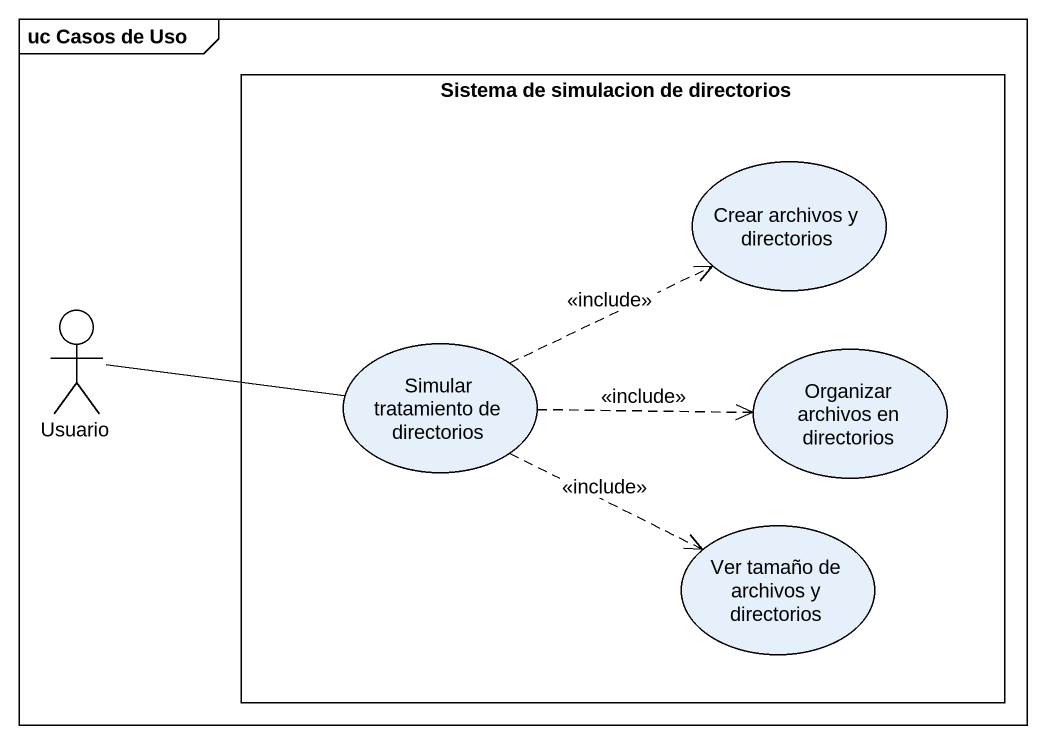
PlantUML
@startuml
mainframe uc Casos de Uso
rectangle "Sistema de simulacion de directorios" as Sistema_de_simulacion_de {
  usecase "Crear archivos y directorios" as Crear_archivos_y_directorios
  usecase "Simular tratamiento de directorios" as Simular_tratamiento_de
  usecase "Organizar archivos en directorios" as Organizar_archivos_en
  usecase "Ver tamaño de archivos y directorios" as Ver_tamaño_de_archivos_y
}
actor Usuario
Usuario -right- Simular_tratamiento_de
Simular_tratamiento_de .right.> Crear_archivos_y_directorios : <<include>>
Simular_tratamiento_de .right.> Organizar_archivos_en : <<include>>
Simular_tratamiento_de .right.> Ver_tamaño_de_archivos_y : <<include>>
@enduml
